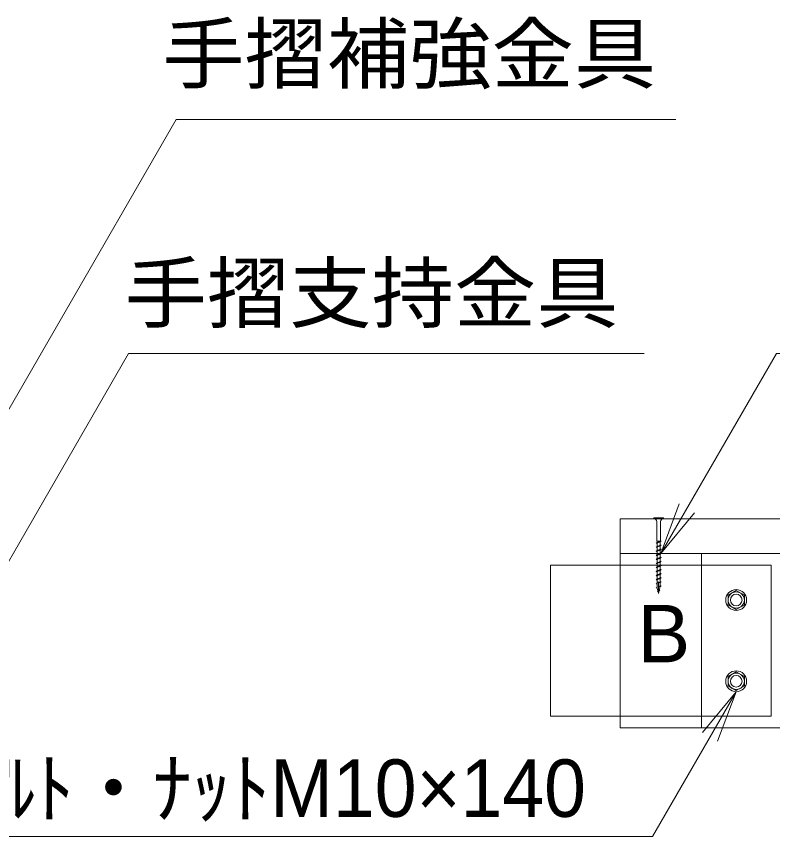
# Model space of a CAD drawing. Units: millimetres at full size, sheet at 1:30; details may follow other scales. Extents: x 300 to 12300, y 300 to 8610.
# Drawn here: x 9980 to 10631, y 4000 to 4707 of the extents above; entities that cross this region are included whole.
import ezdxf
from ezdxf.enums import TextEntityAlignment as Align

# ---------------------------------------------------------------- set-up
doc = ezdxf.new("R2010")
doc.units = ezdxf.units.MM
doc.header["$LTSCALE"] = 30
doc.linetypes.add('DASHED', pattern=[7.5, 6, -1.5])
for name, color, linetype, lineweight in [('コーススレッド', 7, 'Continuous', 13), ('ボルト', 7, 'Continuous', 18), ('引出線', 7, 'Continuous', 13), ('根太材A', 7, 'Continuous', 18), ('根太材B', 7, 'Continuous', 18)]:
    doc.layers.add(name, color=color, linetype=linetype, lineweight=lineweight)
doc.layers.add('文字', color=7, linetype='Continuous')
doc.styles.add('ＭＳ Ｐゴシック', font='')
doc.styles.get('ＭＳ Ｐゴシック').set_extended_font_data('MS PGothic')

# ---------------------------------------------------------------- blocks, each defined once
blk = doc.blocks.new('open_arrow')
at = {"color": 0, "linetype": 'Continuous', "lineweight": -2}
blk.add_lwpolyline([(7.5, 1.25), (0, 0), (7.5, -1.25)], dxfattribs=at)

msp = doc.modelspace()

# ---------------------------------------------------------------- linework, layer by layer
at = {"layer": 'コーススレッド'}
for p, q in [((10537.06, 4274.77), (10528.66, 4274.77)), ((10528.66, 4274.77), (10528.66, 4274.07)), ((10537.06, 4274.07), (10528.66, 4274.07)), ((10537.06, 4274.77), (10537.06, 4274.07)), ((10531.36, 4271.77), (10531.36, 4254.77)), ((10534.36, 4271.77), (10534.36, 4254.77)), ((10534.96, 4254.77), (10530.76, 4253.02)), ((10530.76, 4253.02), (10531.61, 4253.68)), ((10530.76, 4253.02), (10531.61, 4252.67)), ((10534.96, 4254.77), (10531.36, 4254.77)), ((10531.36, 4254.77), (10531.61, 4254.23)), ((10534.36, 4254.77), (10531.61, 4253.68)), ((10531.61, 4254.23), (10531.61, 4253.68)), ((10534.11, 4254.09), (10531.61, 4253.05)), ((10531.61, 4253.05), (10531.61, 4250.21)), ((10534.96, 4254.77), (10534.11, 4254.09)), ((10534.11, 4254.09), (10534.11, 4251.27)), ((10534.96, 4251.27), (10530.76, 4249.52)), ((10534.96, 4251.27), (10530.76, 4249.52)), ((10530.76, 4249.52), (10531.61, 4250.21)), ((10530.76, 4249.52), (10531.61, 4249.17)), ((10534.96, 4247.77), (10530.76, 4246.02)), ((10530.76, 4246.02), (10531.61, 4246.71)), ((10530.76, 4246.02), (10531.61, 4245.67)), ((10534.11, 4251.27), (10531.61, 4250.21)), ((10534.11, 4250.59), (10531.61, 4249.52)), ((10531.61, 4249.52), (10531.61, 4246.71)), ((10534.11, 4247.77), (10531.61, 4246.71)), ((10534.11, 4247.09), (10531.61, 4246.02)), ((10531.61, 4246.02), (10531.61, 4243.21)), ((10534.11, 4251.62), (10534.96, 4251.27)), ((10534.96, 4251.27), (10534.11, 4250.59)), ((10534.11, 4250.59), (10534.11, 4247.77)), ((10534.11, 4248.12), (10534.96, 4247.77)), ((10534.96, 4247.77), (10534.11, 4247.09)), ((10534.11, 4247.09), (10534.11, 4244.27)), ((10534.96, 4244.27), (10530.76, 4242.52)), ((10530.76, 4242.52), (10531.61, 4243.21)), ((10530.76, 4242.52), (10531.61, 4242.17)), ((10534.96, 4240.77), (10530.76, 4239.02)), ((10530.76, 4239.02), (10531.61, 4239.71)), ((10530.76, 4239.02), (10531.61, 4238.67)), ((10534.11, 4244.27), (10531.61, 4243.21)), ((10534.11, 4243.59), (10531.61, 4242.52)), ((10531.61, 4242.52), (10531.61, 4239.71)), ((10534.11, 4240.77), (10531.61, 4239.71)), ((10534.11, 4240.09), (10531.61, 4239.02)), ((10531.61, 4239.02), (10531.61, 4236.21)), ((10534.11, 4244.62), (10534.96, 4244.27)), ((10534.96, 4244.27), (10534.11, 4243.59)), ((10534.11, 4243.59), (10534.11, 4240.77)), ((10534.11, 4241.12), (10534.96, 4240.77)), ((10534.96, 4240.77), (10534.11, 4240.09)), ((10534.11, 4240.09), (10534.11, 4237.27)), ((10534.96, 4237.27), (10530.76, 4235.52)), ((10530.76, 4235.52), (10531.61, 4236.21)), ((10530.76, 4235.52), (10531.61, 4235.17)), ((10534.96, 4233.77), (10530.76, 4232.02)), ((10530.76, 4232.02), (10531.61, 4232.71)), ((10530.76, 4232.02), (10531.61, 4231.67)), ((10534.11, 4237.27), (10531.61, 4236.21)), ((10534.11, 4236.59), (10531.61, 4235.52)), ((10531.61, 4235.52), (10531.61, 4232.71)), ((10534.11, 4233.77), (10531.61, 4232.71)), ((10534.11, 4233.09), (10531.61, 4232.02)), ((10531.61, 4232.02), (10531.61, 4229.21)), ((10534.11, 4237.62), (10534.96, 4237.27)), ((10534.96, 4237.27), (10534.11, 4236.59)), ((10534.11, 4236.59), (10534.11, 4233.77)), ((10534.11, 4234.12), (10534.96, 4233.77)), ((10534.96, 4233.77), (10534.11, 4233.09)), ((10534.11, 4233.09), (10534.11, 4230.27)), ((10534.96, 4230.27), (10530.76, 4228.52)), ((10530.76, 4228.52), (10531.61, 4229.21)), ((10530.76, 4228.52), (10531.61, 4228.17)), ((10534.96, 4226.77), (10530.76, 4225.02)), ((10530.76, 4225.02), (10531.61, 4225.71)), ((10530.76, 4225.02), (10531.61, 4224.67)), ((10534.11, 4230.27), (10531.61, 4229.21)), ((10534.11, 4229.59), (10531.61, 4228.52)), ((10531.61, 4228.52), (10531.61, 4225.71)), ((10534.11, 4226.77), (10531.61, 4225.71)), ((10534.11, 4226.09), (10531.61, 4225.02)), ((10531.61, 4225.02), (10531.61, 4222.21)), ((10534.11, 4230.62), (10534.96, 4230.27)), ((10534.96, 4230.27), (10534.11, 4229.59)), ((10534.11, 4229.59), (10534.11, 4226.77)), ((10534.11, 4227.12), (10534.96, 4226.77)), ((10534.96, 4226.77), (10534.11, 4226.09)), ((10534.11, 4226.09), (10534.11, 4223.27)), ((10534.96, 4223.27), (10530.76, 4221.52)), ((10530.76, 4221.52), (10531.61, 4222.21)), ((10530.76, 4221.52), (10531.61, 4221.17)), ((10530.76, 4218.02), (10531.61, 4218.71)), ((10530.76, 4218.02), (10531.61, 4217.67)), ((10534.11, 4223.27), (10531.61, 4222.21)), ((10534.11, 4222.59), (10531.61, 4221.52)), ((10531.61, 4221.52), (10531.61, 4218.71)), ((10531.61, 4218.71), (10532.86, 4219.72)), ((10531.61, 4217.67), (10531.61, 4215.21)), ((10534.11, 4219.77), (10532.86, 4219.24)), ((10534.96, 4219.77), (10532.86, 4218.9)), ((10532.86, 4219.72), (10532.86, 4219.24)), ((10532.86, 4209.77), (10532.86, 4219.24)), ((10534.11, 4219.09), (10532.86, 4218.56)), ((10534.11, 4223.62), (10534.96, 4223.27)), ((10534.96, 4223.27), (10534.11, 4222.59)), ((10534.11, 4222.59), (10534.11, 4219.77)), ((10534.11, 4220.12), (10534.96, 4219.77)), ((10534.96, 4219.77), (10534.11, 4219.09)), ((10534.11, 4219.09), (10534.11, 4216.27)), ((10530.76, 4214.52), (10531.61, 4215.21)), ((10530.76, 4214.52), (10531.61, 4214.17)), ((10532.22, 4211.9), (10531.61, 4214.17)), ((10531.82, 4211.47), (10532.24, 4211.91)), ((10531.88, 4211.47), (10532.34, 4211.47)), ((10532.86, 4209.77), (10532.37, 4211.48)), ((10534.11, 4216.27), (10532.86, 4215.74)), ((10534.96, 4216.27), (10532.86, 4215.4)), ((10534.11, 4215.59), (10532.86, 4215.06)), ((10533.4, 4212.38), (10532.86, 4212.16)), ((10533.73, 4212.27), (10532.86, 4211.89)), ((10533.27, 4211.86), (10532.86, 4211.69)), ((10532.86, 4209.77), (10533.3, 4211.85)), ((10533.76, 4212.27), (10533.29, 4211.84)), ((10533.4, 4212.38), (10534.11, 4215.59)), ((10533.81, 4212.27), (10533.5, 4212.69)), ((10534.11, 4216.62), (10534.96, 4216.27)), ((10534.96, 4216.27), (10534.11, 4215.59))]:
    msp.add_line(p, q, dxfattribs=at)
for centre, radius, start, end in [((10528.48, 4271.13), 2.95, 12.61279, 86.53506), ((10537.3, 4271.05), 3.03, 94.54958, 166.30258)]:
    msp.add_arc(centre, radius, start, end, dxfattribs=at)
at = {"layer": 'ボルト'}
for p, q in [((10599.66, 4212.15), (10592.66, 4208.11)), ((10606.66, 4208.11), (10599.66, 4212.15)), ((10592.66, 4208.11), (10592.66, 4200.03)), ((10606.66, 4200.03), (10606.66, 4208.11)), ((10592.66, 4200.03), (10599.66, 4195.99)), ((10599.66, 4195.99), (10606.66, 4200.03)), ((10599.66, 4142.15), (10592.66, 4138.11)), ((10606.66, 4138.11), (10599.66, 4142.15)), ((10592.66, 4138.11), (10592.66, 4130.03)), ((10606.66, 4130.03), (10606.66, 4138.11)), ((10592.66, 4130.03), (10599.66, 4125.99)), ((10599.66, 4125.99), (10606.66, 4130.03))]:
    msp.add_line(p, q, dxfattribs=at)
for centre, radius in [((10599.66, 4204.07), 9), ((10599.66, 4204.07), 7), ((10599.66, 4204.07), 5), ((10599.66, 4134.07), 9), ((10599.66, 4134.07), 7), ((10599.66, 4134.07), 5)]:
    msp.add_circle(centre, radius, dxfattribs=at)
at = {"layer": '引出線'}
for points in [[(9911.33, 4260.82), (10117.43, 4617.79), (10539.82, 4617.79), (10547.82, 4617.79)], [(9941.38, 4182.22), (10076.65, 4416.52), (10512.48, 4416.52), (10520.48, 4416.52)], [(10534.66, 4244.07), (10634.22, 4416.52), (11097.56, 4416.52), (11105.56, 4416.52)], [(10599.66, 4125.07), (10527.62, 4000.3), (9883.8, 4000.3), (9875.8, 4000.3)]]:
    msp.add_lwpolyline(points, dxfattribs=at)
at = {"layer": '根太材A'}
for p, q in [((10499.66, 4274.07), (11099.66, 4274.07)), ((10499.66, 4274.07), (10499.66, 4244.07)), ((10569.66, 4244.07), (11099.66, 4244.07)), ((10569.66, 4094.07), (11099.66, 4094.07))]:
    msp.add_line(p, q, dxfattribs=at)
at = {"layer": '根太材B'}
for p, q in [((10569.66, 4244.07), (10499.66, 4244.07)), ((10499.66, 4244.07), (10499.66, 4094.07)), ((10569.66, 4244.07), (10569.66, 4094.07)), ((10499.66, 4234.07), (10439.66, 4234.07)), ((10439.66, 4234.07), (10439.66, 4104.07)), ((10439.66, 4104.07), (10499.66, 4104.07)), ((10569.66, 4094.07), (10499.66, 4094.07))]:
    msp.add_line(p, q, dxfattribs=at)
at = {"layer": '根太材B', "linetype": 'DASHED', "lineweight": 13}
for p, q in [((10499.66, 4234.07), (10629.66, 4234.07)), ((10629.66, 4234.07), (10629.66, 4104.07)), ((10499.66, 4104.07), (10629.66, 4104.07))]:
    msp.add_line(p, q, dxfattribs=at)

# ---------------------------------------------------------------- block references
at = {"layer": '引出線', "xscale": 6, "yscale": 6}
for p, rotation in [((10534.66, 4244.07), 60), ((10599.66, 4125.07), 240)]:
    msp.add_blockref('open_arrow', p, dxfattribs=dict(at, rotation=rotation))

# ---------------------------------------------------------------- texts
at = {"layer": '文字', "style": 'ＭＳ Ｐゴシック', "width": 1.05}
for s, p in [('手摺補強金具', (10105.54, 4634.96)), ('手摺支持金具', (10073.18, 4428.93)), ('B', (10514.72, 4135.54))]:
    msp.add_text(s, height=49.49, dxfattribs=at).set_placement(p, align=Align.BOTTOM_LEFT)
at = {"layer": '文字', "style": 'ＭＳ Ｐゴシック'}
msp.add_text('ﾎﾞﾙﾄ・ﾅｯﾄM10×140', height=49.49, dxfattribs=at).set_placement((9894.76, 4002.44), align=Align.BOTTOM_LEFT)

doc.saveas('drawing.dxf')
